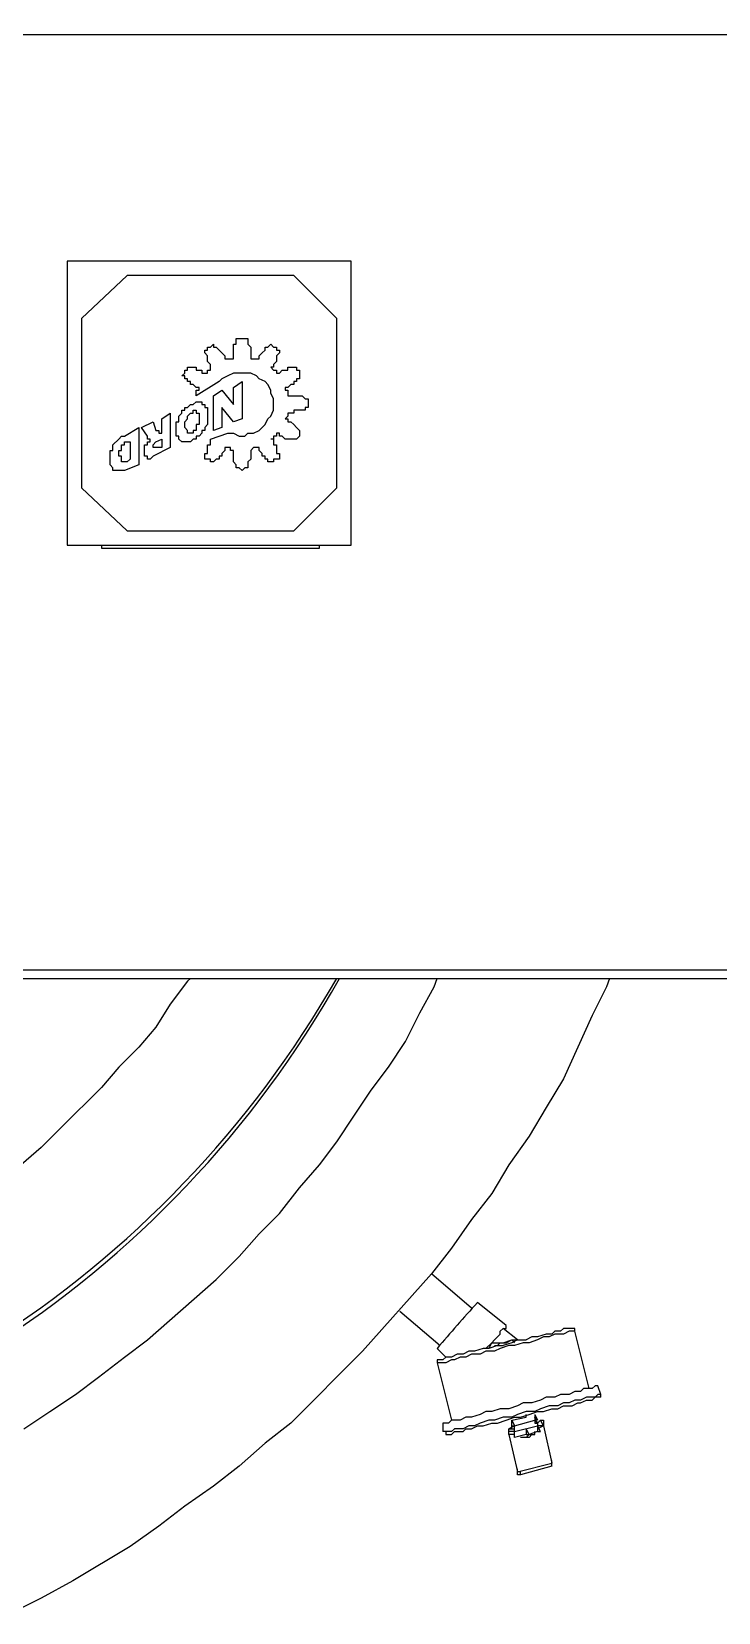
# Model space of a CAD drawing. Header units: millimetres. Extents: x -62354 to 129108, y -71259 to 35407.
# Drawn here: x 15074 to 15370, y -5672 to -4992 of the extents above; entities that cross this region are included whole.
import ezdxf

# ---------------------------------------------------------------- set-up
doc = ezdxf.new("R2010")
doc.units = ezdxf.units.MM
doc.header["$MEASUREMENT"] = 0
doc.layers.add('1st FL Layout xrf$0$CR-Machine', color=7, linetype='Continuous', transparency=0.5)

# ---------------------------------------------------------------- blocks, each defined once
blk = doc.blocks.new('1st FL Layout xrf$0$M6')
for p, q in [((-9202.18519, 1892.80095), (-9199.71179, 1892.80095)), ((-9200.39219, 1892.2391), (-9200.38602, 1892.2391)), ((-9200.40084, 1892.23786), (-9200.39466, 1892.23786)), ((-9200.3996, 1892.23663), (-9200.3959, 1892.23663)), ((-9200.38478, 1892.19711), (-9200.38849, 1892.19711))]:
    blk.add_line(p, q)
for points in [[(-9202.18272, 1893.22944), (-9202.18272, 1892.39592), (-9202.18395, 1892.39469), (-9199.71426, 1892.39469)], [(-9200.49469, 1892.62807), (-9200.49469, 1892.62437), (-9200.49345, 1892.62437), (-9200.49345, 1892.62066), (-9200.49222, 1892.62066), (-9200.49222, 1892.61819), (-9200.49469, 1892.61819), (-9200.49469, 1892.61696), (-9200.49716, 1892.61696), (-9200.49716, 1892.61819), (-9200.49839, 1892.61819), (-9200.49839, 1892.61943), (-9200.49962, 1892.61943), (-9200.49962, 1892.62066), (-9200.50086, 1892.6219), (-9200.50086, 1892.62313), (-9200.50333, 1892.62313), (-9200.50456, 1892.6219), (-9200.50456, 1892.61819), (-9200.5058, 1892.61696), (-9200.5058, 1892.61449), (-9200.50703, 1892.61449), (-9200.50827, 1892.61325), (-9200.5095, 1892.61449), (-9200.51074, 1892.61449), (-9200.51074, 1892.61572), (-9200.51197, 1892.61696), (-9200.51197, 1892.6219), (-9200.51321, 1892.6219), (-9200.51321, 1892.62313), (-9200.51568, 1892.62313), (-9200.51568, 1892.6219), (-9200.51691, 1892.62066), (-9200.51691, 1892.61943), (-9200.51815, 1892.61943), (-9200.51815, 1892.61819), (-9200.51938, 1892.61819), (-9200.52062, 1892.61696), (-9200.52185, 1892.61696), (-9200.52185, 1892.61819), (-9200.52432, 1892.61819), (-9200.52432, 1892.62066), (-9200.52309, 1892.62066), (-9200.52309, 1892.62437), (-9200.52185, 1892.62437), (-9200.52185, 1892.62684), (-9200.51444, 1892.62931), (-9200.51197, 1892.62931), (-9200.5095, 1892.62807), (-9200.50703, 1892.62807), (-9200.5058, 1892.62931), (-9200.50333, 1892.62931), (-9200.50086, 1892.63054), (-9200.49962, 1892.63178), (-9200.49839, 1892.63301), (-9200.49716, 1892.63548), (-9200.49592, 1892.63672), (-9200.49469, 1892.63918), (-9200.49469, 1892.64412), (-9200.49592, 1892.64659), (-9200.49592, 1892.64783), (-9200.49716, 1892.6503), (-9200.49839, 1892.65153), (-9200.50086, 1892.65277), (-9200.50209, 1892.654), (-9200.50456, 1892.65524), (-9200.51197, 1892.65524), (-9200.51444, 1892.654), (-9200.51691, 1892.65277), (-9200.51815, 1892.65153), (-9200.52803, 1892.64536), (-9200.52803, 1892.64783), (-9200.52679, 1892.64783), (-9200.52679, 1892.64906), (-9200.52803, 1892.64906), (-9200.52926, 1892.6503), (-9200.5305, 1892.6503), (-9200.5305, 1892.65153), (-9200.53173, 1892.65153), (-9200.53173, 1892.65277), (-9200.53297, 1892.65277), (-9200.53297, 1892.654), (-9200.5342, 1892.654), (-9200.53297, 1892.65524), (-9200.53297, 1892.65647), (-9200.53173, 1892.65647), (-9200.53173, 1892.65771), (-9200.52803, 1892.65771), (-9200.52803, 1892.65647), (-9200.52556, 1892.65647), (-9200.52556, 1892.65524), (-9200.52309, 1892.65524), (-9200.52309, 1892.65647), (-9200.52185, 1892.65647), (-9200.52185, 1892.65894), (-9200.52309, 1892.66018), (-9200.52309, 1892.66265), (-9200.52432, 1892.66388), (-9200.52432, 1892.66512), (-9200.52309, 1892.66512), (-9200.52309, 1892.66635), (-9200.52185, 1892.66635), (-9200.52062, 1892.66759), (-9200.52062, 1892.66635), (-9200.51938, 1892.66635), (-9200.51568, 1892.66265), (-9200.51568, 1892.66141), (-9200.51197, 1892.66141), (-9200.51197, 1892.66759), (-9200.51074, 1892.66759), (-9200.51074, 1892.67006), (-9200.5058, 1892.67006), (-9200.5058, 1892.66759), (-9200.50456, 1892.66635), (-9200.50456, 1892.66141), (-9200.50086, 1892.66141), (-9200.50086, 1892.66265), (-9200.49962, 1892.66388), (-9200.49839, 1892.66512), (-9200.49839, 1892.66635), (-9200.49716, 1892.66635), (-9200.49592, 1892.66759), (-9200.49469, 1892.66635), (-9200.49345, 1892.66635), (-9200.49345, 1892.66512), (-9200.49222, 1892.66512), (-9200.49222, 1892.66388), (-9200.49345, 1892.66265), (-9200.49345, 1892.66018), (-9200.49469, 1892.65894), (-9200.49469, 1892.65771), (-9200.49592, 1892.65771), (-9200.49469, 1892.65647), (-9200.49345, 1892.65647), (-9200.49345, 1892.65524), (-9200.49222, 1892.65524), (-9200.49098, 1892.65647), (-9200.48851, 1892.65647), (-9200.48851, 1892.65771), (-9200.48481, 1892.65771), (-9200.48481, 1892.65647), (-9200.48357, 1892.65647), (-9200.48357, 1892.65277), (-9200.48481, 1892.65277), (-9200.48481, 1892.65153), (-9200.48604, 1892.65153), (-9200.48604, 1892.6503), (-9200.48728, 1892.6503), (-9200.48851, 1892.64906), (-9200.48975, 1892.64906), (-9200.48975, 1892.64783), (-9200.48851, 1892.64783), (-9200.48851, 1892.64536), (-9200.48234, 1892.64536), (-9200.4811, 1892.64412), (-9200.47987, 1892.64412), (-9200.47987, 1892.64042), (-9200.4811, 1892.64042), (-9200.4811, 1892.63918), (-9200.48604, 1892.63918), (-9200.48604, 1892.63795), (-9200.48851, 1892.63795), (-9200.48851, 1892.63672), (-9200.48975, 1892.63548), (-9200.48851, 1892.63548), (-9200.48851, 1892.63425), (-9200.48728, 1892.63425), (-9200.48604, 1892.63301), (-9200.48481, 1892.63178), (-9200.48357, 1892.63054), (-9200.48357, 1892.62807), (-9200.48481, 1892.62684), (-9200.48975, 1892.62684), (-9200.49098, 1892.62807), (-9200.49222, 1892.62807), (-9200.49222, 1892.62931), (-9200.49345, 1892.62931), (-9200.49345, 1892.62807), (-9200.49469, 1892.62807)], [(-9200.56137, 1892.62684), (-9200.56013, 1892.62807), (-9200.5589, 1892.62807), (-9200.55272, 1892.63178), (-9200.55272, 1892.61572), (-9200.5589, 1892.61325), (-9200.56384, 1892.61325), (-9200.56384, 1892.61449), (-9200.56507, 1892.61572), (-9200.56507, 1892.6219), (-9200.56384, 1892.6219), (-9200.56384, 1892.62437), (-9200.56137, 1892.62684)], [(-9200.55643, 1892.6256), (-9200.55643, 1892.61819), (-9200.55766, 1892.61696), (-9200.56013, 1892.61696), (-9200.56013, 1892.61943), (-9200.56137, 1892.61943), (-9200.56137, 1892.6219), (-9200.56013, 1892.6219), (-9200.56013, 1892.62437), (-9200.5589, 1892.62437), (-9200.5589, 1892.6256), (-9200.55643, 1892.6256)], [(-9200.49469, 1892.62684), (-9200.49592, 1892.62684)], [(-9200.56878, 1892.58115), (-9200.56878, 1892.57991), (-9200.47493, 1892.57991), (-9200.47493, 1892.58115)], [(-9202.18272, 1892.39839), (-9199.71426, 1892.39839)], [(-9200.60212, 1892.20081), (-9200.591, 1892.20822), (-9200.57989, 1892.21563), (-9200.57001, 1892.22304), (-9200.5589, 1892.23169), (-9200.54902, 1892.2391), (-9200.51938, 1892.26503), (-9200.5095, 1892.27491), (-9200.50086, 1892.28478), (-9200.49222, 1892.29343), (-9200.48357, 1892.30454), (-9200.47493, 1892.31442), (-9200.46752, 1892.3243), (-9200.46011, 1892.33541), (-9200.4527, 1892.34653), (-9200.44529, 1892.35641), (-9200.43788, 1892.36752), (-9200.43171, 1892.37987), (-9200.42553, 1892.39098), (-9200.4243, 1892.39469)], [(-9200.5305, 1892.39469), (-9200.53173, 1892.39345), (-9200.53914, 1892.38357), (-9200.54531, 1892.37369), (-9200.55272, 1892.36505), (-9200.56137, 1892.35641), (-9200.56878, 1892.34776), (-9200.58606, 1892.33047), (-9200.59471, 1892.32183), (-9200.612, 1892.30701), (-9200.62187, 1892.2996), (-9200.63052, 1892.29219), (-9200.6404, 1892.28602), (-9200.65028, 1892.27985), (-9200.66139, 1892.27367), (-9200.67127, 1892.2675), (-9200.68238, 1892.26256), (-9200.69226, 1892.25762), (-9200.71449, 1892.24774), (-9200.7256, 1892.24403), (-9200.75894, 1892.23292), (-9200.77129, 1892.23045), (-9200.79352, 1892.22551), (-9200.79722, 1892.22551)], [(-9200.35021, 1892.39469), (-9200.35144, 1892.39098), (-9200.35762, 1892.37863), (-9200.36379, 1892.36505), (-9200.36997, 1892.35147), (-9200.37738, 1892.33912), (-9200.38478, 1892.32677), (-9200.39343, 1892.31442), (-9200.40084, 1892.30207), (-9200.40948, 1892.29096), (-9200.41812, 1892.27861), (-9200.42677, 1892.2675), (-9200.45641, 1892.23416), (-9200.48728, 1892.20328), (-9200.49839, 1892.19464), (-9200.5095, 1892.18476), (-9200.52062, 1892.17612), (-9200.53297, 1892.16747), (-9200.54408, 1892.15883), (-9200.55643, 1892.15019), (-9200.58112, 1892.13537), (-9200.59471, 1892.12796), (-9200.60706, 1892.12178)], [(-9200.40948, 1892.25268), (-9200.42677, 1892.2675)], [(-9200.44035, 1892.25144), (-9200.42306, 1892.23663)], [(-9200.36503, 1892.2428), (-9200.3675, 1892.2428), (-9200.36997, 1892.24156), (-9200.37367, 1892.24156), (-9200.37614, 1892.24033), (-9200.37861, 1892.24033), (-9200.38108, 1892.2391), (-9200.38478, 1892.23786), (-9200.38725, 1892.23786), (-9200.39096, 1892.23663), (-9200.39343, 1892.23663), (-9200.39713, 1892.23539), (-9200.3996, 1892.23416), (-9200.40331, 1892.23416), (-9200.40578, 1892.23292), (-9200.40948, 1892.23292), (-9200.41195, 1892.23169), (-9200.41442, 1892.23169), (-9200.41689, 1892.23045), (-9200.41812, 1892.23045), (-9200.42059, 1892.22922), (-9200.4243, 1892.22922)], [(-9200.38972, 1892.2391), (-9200.3959, 1892.24403)], [(-9200.3959, 1892.23786), (-9200.39219, 1892.2391)], [(-9200.38972, 1892.2391), (-9200.39219, 1892.23786), (-9200.3959, 1892.23663)], [(-9200.39466, 1892.23786), (-9200.39219, 1892.2391), (-9200.39096, 1892.23786)], [(-9200.35885, 1892.2181), (-9200.36503, 1892.2428), (-9200.36503, 1892.24403), (-9200.36997, 1892.24403), (-9200.3712, 1892.2428), (-9200.37367, 1892.2428), (-9200.37491, 1892.24156), (-9200.37738, 1892.24156), (-9200.38108, 1892.24033), (-9200.38355, 1892.24033), (-9200.38602, 1892.2391)], [(-9200.39837, 1892.23663), (-9200.40207, 1892.23539), (-9200.40454, 1892.23539), (-9200.40825, 1892.23416), (-9200.41072, 1892.23416), (-9200.41319, 1892.23292), (-9200.41566, 1892.23292), (-9200.41812, 1892.23169), (-9200.42059, 1892.23169), (-9200.42183, 1892.23045), (-9200.4243, 1892.23045), (-9200.4243, 1892.22922), (-9200.41812, 1892.20452)], [(-9200.40207, 1892.23539), (-9200.40084, 1892.23786)], [(-9200.39837, 1892.23663), (-9200.39713, 1892.23786)], [(-9200.35391, 1892.2144), (-9200.35391, 1892.21563), (-9200.35515, 1892.21934), (-9200.35638, 1892.21934), (-9200.35762, 1892.2181), (-9200.36132, 1892.2181), (-9200.36256, 1892.21687), (-9200.36503, 1892.21687), (-9200.3675, 1892.21563), (-9200.3712, 1892.21563), (-9200.37367, 1892.2144), (-9200.37738, 1892.2144), (-9200.37984, 1892.21316), (-9200.38355, 1892.21193), (-9200.38725, 1892.21193), (-9200.38972, 1892.21069), (-9200.39343, 1892.20946), (-9200.39713, 1892.20946), (-9200.40084, 1892.20822), (-9200.40331, 1892.20822), (-9200.40578, 1892.20699), (-9200.40948, 1892.20575), (-9200.41195, 1892.20575), (-9200.41442, 1892.20452), (-9200.41812, 1892.20452), (-9200.41936, 1892.20328), (-9200.42183, 1892.20328), (-9200.42183, 1892.19958)], [(-9200.35391, 1892.2144), (-9200.36009, 1892.2144), (-9200.36256, 1892.21316), (-9200.36503, 1892.21316), (-9200.3675, 1892.21193), (-9200.36997, 1892.21193), (-9200.37244, 1892.21069), (-9200.37614, 1892.21069), (-9200.37984, 1892.20946), (-9200.38231, 1892.20822), (-9200.38602, 1892.20822), (-9200.38972, 1892.20699), (-9200.39219, 1892.20575), (-9200.3959, 1892.20575), (-9200.3996, 1892.20452), (-9200.40207, 1892.20452), (-9200.40578, 1892.20328), (-9200.40825, 1892.20205), (-9200.41072, 1892.20205), (-9200.41319, 1892.20081), (-9200.41689, 1892.20081), (-9200.41812, 1892.19958), (-9200.42183, 1892.19958)], [(-9200.41812, 1892.19835), (-9200.41689, 1892.19958), (-9200.41319, 1892.19958), (-9200.41195, 1892.20081), (-9200.40948, 1892.20081), (-9200.40701, 1892.20205), (-9200.40454, 1892.20205), (-9200.40084, 1892.20328), (-9200.39837, 1892.20328), (-9200.39466, 1892.20452), (-9200.39096, 1892.20575), (-9200.38849, 1892.20575), (-9200.38478, 1892.20699), (-9200.38108, 1892.20822), (-9200.37861, 1892.20822), (-9200.37491, 1892.20946), (-9200.37244, 1892.20946), (-9200.36997, 1892.21069), (-9200.36626, 1892.21069), (-9200.36379, 1892.21193), (-9200.36256, 1892.21193), (-9200.36009, 1892.21316), (-9200.35762, 1892.21316), (-9200.35515, 1892.21563)], [(-9200.35391, 1892.21563), (-9200.35515, 1892.21563)], [(-9200.39219, 1892.20452), (-9200.38602, 1892.20575)], [(-9200.38602, 1892.20575), (-9200.38602, 1892.20699)], [(-9200.38231, 1892.20699), (-9200.38108, 1892.20452)], [(-9200.38231, 1892.20699), (-9200.38231, 1892.20328), (-9200.38108, 1892.20328)], [(-9200.38108, 1892.20328), (-9200.38231, 1892.20575)], [(-9200.42059, 1892.19958), (-9200.42059, 1892.19835), (-9200.41812, 1892.19835)], [(-9200.39219, 1892.20205), (-9200.39096, 1892.20205), (-9200.39343, 1892.20081)], [(-9200.39343, 1892.19835), (-9200.39343, 1892.20081)], [(-9200.39343, 1892.20081), (-9200.39096, 1892.20081)], [(-9200.39096, 1892.19958), (-9200.39343, 1892.19958)], [(-9200.39096, 1892.19835), (-9200.39343, 1892.19835)], [(-9200.39343, 1892.19835), (-9200.38972, 1892.18229), (-9200.37491, 1892.186)], [(-9200.39219, 1892.20081), (-9200.39219, 1892.20452), (-9200.39096, 1892.20205)], [(-9200.39096, 1892.20205), (-9200.38231, 1892.20452)], [(-9200.38602, 1892.19835), (-9200.39096, 1892.19711), (-9200.39096, 1892.20205)], [(-9200.39096, 1892.19958), (-9200.38108, 1892.20205)], [(-9200.38108, 1892.20328), (-9200.38108, 1892.19958), (-9200.38478, 1892.19835), (-9200.38602, 1892.20081), (-9200.38602, 1892.19835), (-9200.38231, 1892.19835)], [(-9200.38478, 1892.19835), (-9200.38602, 1892.19711)], [(-9200.38478, 1892.19711), (-9200.38355, 1892.19835)], [(-9200.38108, 1892.20328), (-9200.38231, 1892.20452)], [(-9200.38231, 1892.19835), (-9200.38231, 1892.19958)], [(-9200.38108, 1892.20328), (-9200.37984, 1892.20452)], [(-9200.37861, 1892.20205), (-9200.38108, 1892.20081)], [(-9200.37861, 1892.20205), (-9200.38108, 1892.20205)], [(-9200.38108, 1892.19958), (-9200.37984, 1892.19958), (-9200.38108, 1892.20205)], [(-9200.37861, 1892.20452), (-9200.37861, 1892.20205), (-9200.37984, 1892.20452), (-9200.37861, 1892.20452)], [(-9200.37861, 1892.20205), (-9200.37491, 1892.186)], [(-9200.37491, 1892.18476), (-9200.38849, 1892.18106), (-9200.38849, 1892.18229), (-9200.38972, 1892.18229)], [(-9200.37491, 1892.18476), (-9200.37491, 1892.18723)], [(-9200.38849, 1892.18106), (-9200.38972, 1892.18106), (-9200.38972, 1892.18353)]]:
    blk.add_lwpolyline(points)
for points in [[(-9200.46134, 1892.58115), (-9200.46134, 1892.7034), (-9200.58359, 1892.7034), (-9200.58359, 1892.58115)], [(-9200.46752, 1892.60584), (-9200.46752, 1892.6787), (-9200.48604, 1892.69722), (-9200.55766, 1892.69722), (-9200.57742, 1892.6787), (-9200.57742, 1892.60584), (-9200.55766, 1892.58732), (-9200.48604, 1892.58732)], [(-9200.51691, 1892.63178), (-9200.52062, 1892.63054), (-9200.52062, 1892.64536), (-9200.51691, 1892.64783), (-9200.51197, 1892.64165), (-9200.51197, 1892.64906), (-9200.50827, 1892.65153), (-9200.50827, 1892.63548), (-9200.51197, 1892.63425), (-9200.51691, 1892.64042)], [(-9200.52679, 1892.62807), (-9200.52803, 1892.62807), (-9200.52803, 1892.62684), (-9200.52926, 1892.62684), (-9200.5305, 1892.6256), (-9200.5342, 1892.6256), (-9200.53544, 1892.62684), (-9200.53544, 1892.62807), (-9200.53667, 1892.62807), (-9200.53667, 1892.63425), (-9200.53544, 1892.63425), (-9200.53544, 1892.63672), (-9200.5342, 1892.63795), (-9200.5342, 1892.63918), (-9200.53297, 1892.63918), (-9200.53297, 1892.64042), (-9200.53173, 1892.64042), (-9200.5305, 1892.64165), (-9200.52926, 1892.64165), (-9200.52803, 1892.64289), (-9200.52556, 1892.64289), (-9200.52556, 1892.64165), (-9200.52432, 1892.64165), (-9200.52432, 1892.64042), (-9200.52309, 1892.64042), (-9200.52309, 1892.63301), (-9200.52432, 1892.63178), (-9200.52432, 1892.63054), (-9200.52556, 1892.63054), (-9200.52556, 1892.62931)], [(-9200.54284, 1892.62931), (-9200.54284, 1892.63548), (-9200.53914, 1892.63795), (-9200.53914, 1892.62313), (-9200.54655, 1892.61943), (-9200.54778, 1892.61819), (-9200.54902, 1892.61819), (-9200.54902, 1892.61943), (-9200.55025, 1892.61943), (-9200.55025, 1892.62437), (-9200.54902, 1892.62437), (-9200.54902, 1892.6256), (-9200.54778, 1892.6256), (-9200.54778, 1892.62684), (-9200.54902, 1892.62684), (-9200.54902, 1892.62807), (-9200.55149, 1892.63178), (-9200.54655, 1892.63425), (-9200.54531, 1892.63054), (-9200.54408, 1892.63054), (-9200.54408, 1892.62931)], [(-9200.52803, 1892.63054), (-9200.52926, 1892.63054), (-9200.52926, 1892.62931), (-9200.53173, 1892.62931), (-9200.53173, 1892.63054), (-9200.53297, 1892.63178), (-9200.53297, 1892.63425), (-9200.53173, 1892.63548), (-9200.53173, 1892.63672), (-9200.5305, 1892.63795), (-9200.52926, 1892.63795), (-9200.52926, 1892.63918), (-9200.52803, 1892.63918), (-9200.52803, 1892.63795), (-9200.52679, 1892.63795), (-9200.52679, 1892.63301), (-9200.52803, 1892.63301)], [(-9200.54284, 1892.62313), (-9200.54655, 1892.62313), (-9200.54655, 1892.62437), (-9200.54531, 1892.6256), (-9200.54284, 1892.62684)]]:
    blk.add_lwpolyline(points, close=True)
blk.add_lwpolyline([(-9200.40331, 1892.23539), (-9200.40084, 1892.23786), (-9200.3996, 1892.2391), (-9200.39713, 1892.24156), (-9200.39713, 1892.2428), (-9200.3959, 1892.24403), (-9200.39466, 1892.24403), (-9200.39466, 1892.24527), (-9200.40701, 1892.25515, 0.009008), (-9200.4243, 1892.23539), (-9200.42059, 1892.23169)], format="xyb")
for centre, radius, start, end in [((-9200.85931, 1892.61588), 0.451, 274.44122, 330.62892), ((-9200.85953, 1892.61879), 0.45155, 274.62095, 330.24416)]:
    blk.add_arc(centre, radius, start, end)
blk = doc.blocks.new('1st FL Layout xrf')
at = {"layer": '1st FL Layout xrf$0$CR-Machine', "xscale": 1000, "yscale": 1000, "zscale": 1000}
blk.add_blockref('1st FL Layout xrf$0$M6', (9215672.85, -1897794.25), dxfattribs=at)

msp = doc.modelspace()

# ---------------------------------------------------------------- block references
msp.add_blockref('1st FL Layout xrf', (0, 0))

doc.saveas('drawing.dxf')
